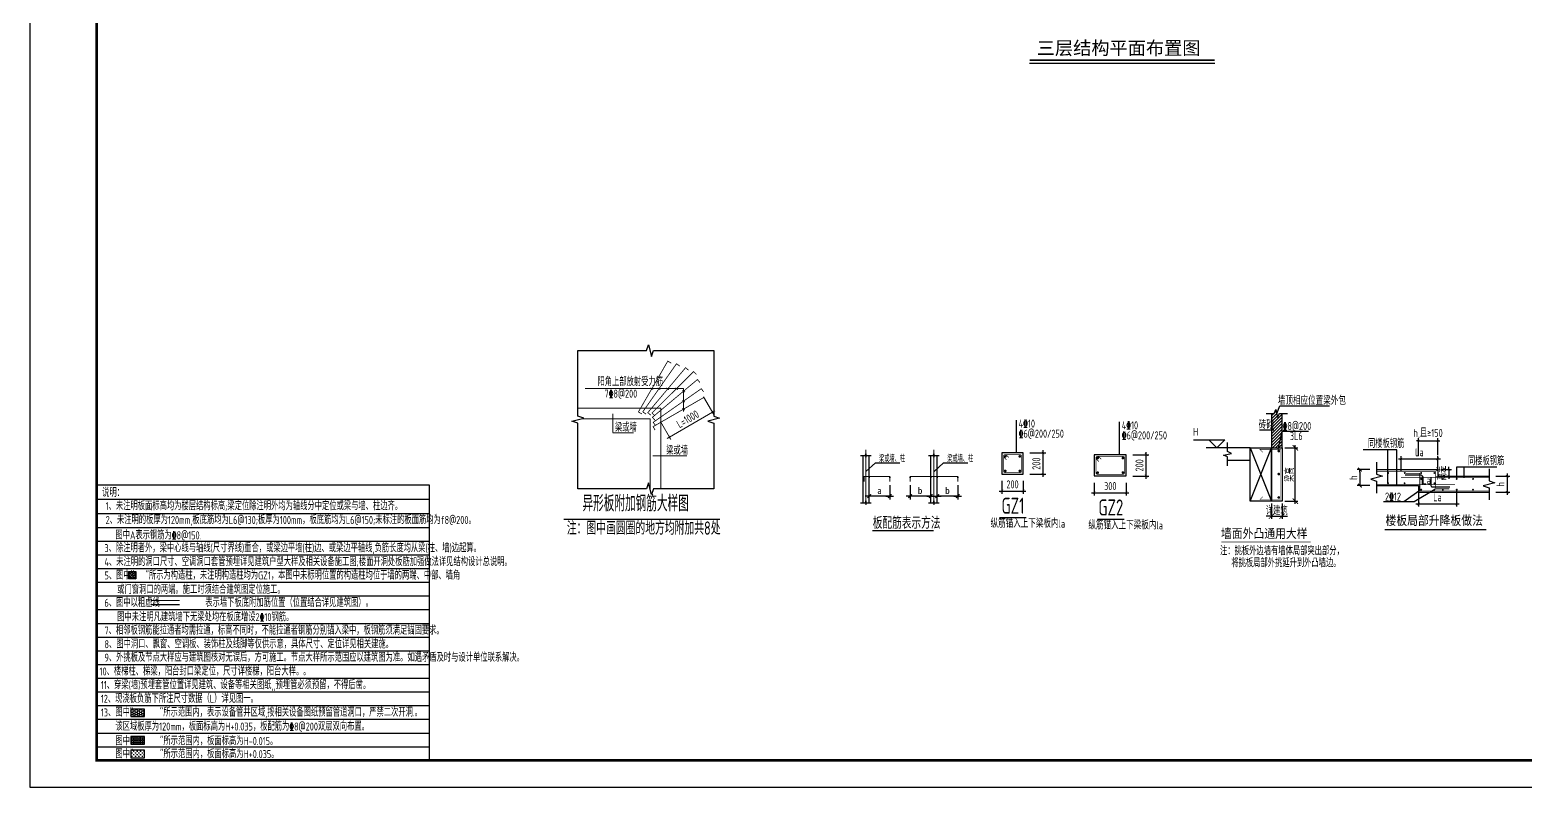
# Model space of a CAD drawing. Extents: x -668857 to 143095, y -247466 to 228182.
# Drawn here: x -229465 to -173417, y 28700 to 57102 of the extents above; entities that cross this region are included whole.
import ezdxf
from ezdxf.enums import TextEntityAlignment as Align

# ---------------------------------------------------------------- set-up
doc = ezdxf.new("R2010")
doc.units = 0
doc.header["$LTSCALE"] = 1000
doc.linetypes.add('DASH', pattern=[0.35, 0.25, -0.1])
doc.linetypes.add('DOTE', pattern=[2.42, 2, -0.2, 0.02, -0.2])
doc.layers.get('0').update_dxf_attribs({"linetype": 'CONTINUOUS'})
doc.layers.get('DEFPOINTS').update_dxf_attribs({"linetype": 'CONTINUOUS'})
for name, color, linetype, lineweight in [('+公共字体', 7, 'CONTINUOUS', 20), ('+图名', 243, 'CONTINUOUS', 20), ('+混凝土墙', 3, 'CONTINUOUS', 20), ('DOTE', 19, 'DOTE', 9), ('Z-详图标注', 3, 'CONTINUOUS', 18), ('查找字符', 1, 'CONTINUOUS', 18)]:
    doc.layers.add(name, color=color, linetype=linetype, lineweight=lineweight)
for name, color, linetype in [('-TK', 7, 'CONTINUOUS'), ('DIM', 2, 'CONTINUOUS'), ('FLOOR_UP_REIN', 13, 'CONTINUOUS'), ('GJ', 5, 'CONTINUOUS'), ('LINK', 6, 'CONTINUOUS'), ('OUTLINE', 2, 'CONTINUOUS'), ('REIN', 6, 'CONTINUOUS'), ('S-B板填充', 251, 'CONTINUOUS'), ('S-DETLCW-LINE1-pdx', 7, 'CONTINUOUS'), ('S-DETLCW-TEXT', 7, 'CONTINUOUS'), ('S-DETLS-HATCH', 251, 'CONTINUOUS'), ('S-DETLS-TEXT', 7, 'CONTINUOUS'), ('S-X详图实线', 4, 'CONTINUOUS'), ('S-X详图标注', 3, 'CONTINUOUS'), ('S-X详图钢筋', 6, 'CONTINUOUS'), ('S-大样-砼线', 7, 'CONTINUOUS'), ('S-引出线', 40, 'CONTINUOUS'), ('S-文字', 7, 'CONTINUOUS'), ('S-板正筋', 2, 'CONTINUOUS'), ('S-构造柱', 212, 'CONTINUOUS'), ('S-表格线', 54, 'CONTINUOUS'), ('S-降板填充', 75, 'CONTINUOUS'), ('TEXT', 2, 'CONTINUOUS'), ('THIN', 7, 'CONTINUOUS'), ('大样线', 40, 'CONTINUOUS'), ('悬梁', 4, 'CONTINUOUS'), ('空调洞口标注', 130, 'CONTINUOUS'), ('说明文字', 7, 'CONTINUOUS')]:
    doc.layers.add(name, color=color, linetype=linetype)
doc.styles.add('-宋体', font='', dxfattribs={"width": 0.7, "height": 300, "bigfont": '宋体.TTF'})
doc.styles.add('10', font='', dxfattribs={"width": 0.7, "height": 300})
doc.styles.add('BW_Rein', font='Tssdeng.shx', dxfattribs={"width": 0.7, "bigfont": 'hztxt.shx'})
doc.styles.add('hzst', font='', dxfattribs={"width": 0.7})
doc.styles.add('TSSD_DIMENSION', font='Tssdeng.shx', dxfattribs={"width": 0.7, "bigfont": 'tssdchn.shx'})
doc.styles.add('TSSD_Label', font='Tssdeng.shx', dxfattribs={"width": 0.7, "bigfont": 'hztxt.shx'})
doc.styles.add('TSSD_Norm', font='Tssdeng.shx', dxfattribs={"bigfont": 'tssdchn.shx'})
doc.styles.add('TSSD_REIN', font='tssdeng.shx', dxfattribs={"width": 0.7, "height": 300, "bigfont": 'tssdchn.shx'})
doc.styles.get('-宋体').set_extended_font_data('SimSun')
doc.styles.get('10').set_extended_font_data('SimSun')
doc.styles.get('hzst').set_extended_font_data('SimSun')
doc.dimstyles.new('25-100', dxfattribs={"dimscale": 100, "dimtxt": 3, "dimasz": 2, "dimexe": 1, "dimexo": 1, "dimgap": 0.5, "dimtad": 1, "dimdec": 0, "dimlfac": 0.25, "dimdsep": 46, "dimtxsty": 'TSSD_REIN', "dimblk1": 'ARCHTICK', "dimblk2": 'ARCHTICK', "dimsah": 1, "dimcen": 2.5, "dimdle": 1, "dimclrd": 256, "dimclre": 256, "dimclrt": 7, "dimadec": 0, "dimazin": 0, "dimtfac": 1, "dimtdec": 0, "dimtix": 1, "dimtmove": 2, "dimatfit": 3, "dimldrblk": 'ARCHTICK', "dimfxl": 0, "dimtolj": 1, "dimtzin": 0, "dimlwd": -1, "dimlwe": -1, "dimarcsym": 0})
doc.dimstyles.new('TSSD_100_100$0', dxfattribs={"dimtxt": 300, "dimasz": 80, "dimexe": 100, "dimexo": 250, "dimgap": 100, "dimtad": 1, "dimdec": 0, "dimzin": 0, "dimdsep": 46, "dimtxsty": 'TSSD_DIMENSION', "dimblk": 'ARCHTICK', "dimcen": 0, "dimdle": 100, "dimclrd": 3, "dimclre": 3, "dimclrt": 7, "dimadec": 0, "dimazin": 0, "dimtfac": 1, "dimtdec": 0, "dimtix": 1, "dimtmove": 2, "dimatfit": 3, "dimldrblk": 'ARCHTICK', "dimfxl": 0, "dimtolj": 1, "dimtzin": 0, "dimarcsym": 0})
doc.dimstyles.new('TSSD_20_100', dxfattribs={"dimtxt": 300, "dimasz": 100, "dimexe": 100, "dimexo": 250, "dimgap": 100, "dimtad": 1, "dimdec": 0, "dimlfac": 0.2, "dimzin": 0, "dimdsep": 46, "dimtxsty": 'TSSD_DIMENSION', "dimblk": 'ARCHTICK', "dimcen": 0, "dimdle": 100, "dimclrt": 7, "dimadec": 0, "dimazin": 0, "dimtfac": 1, "dimtdec": 0, "dimtix": 1, "dimtmove": 2, "dimatfit": 3, "dimldrblk": 'ARCHTICK', "dimfxl": 0, "dimtolj": 1, "dimtzin": 0, "dimarcsym": 0})
doc.dimstyles.new('TSSD_25_100', dxfattribs={"dimtxt": 300, "dimasz": 100, "dimexe": 100, "dimexo": 250, "dimgap": 100, "dimtad": 1, "dimdec": 0, "dimlfac": 0.25, "dimzin": 0, "dimdsep": 46, "dimtxsty": 'TSSD_DIMENSION', "dimblk": 'ARCHTICK', "dimcen": 0, "dimdle": 100, "dimclrt": 7, "dimadec": 0, "dimazin": 0, "dimtfac": 1, "dimtdec": 0, "dimtix": 1, "dimtmove": 2, "dimatfit": 3, "dimldrblk": 'ARCHTICK', "dimfxl": 0, "dimtolj": 1, "dimtzin": 0, "dimarcsym": 0})

# ---------------------------------------------------------------- blocks, each defined once
blk = doc.blocks.new('_DIMX')
blk.add_line((-150, 0), (150, 0))
at = {"const_width": 50}
blk.add_lwpolyline([(-70, -70), (70, 70)], dxfattribs=at)
blk = doc.blocks.new('A$C1DDD5A89')
at = {"color": 6, "const_width": 50}
blk.add_lwpolyline([(439, 25), (2741, 25)], dxfattribs=at)
at = {"layer": 'DOTE', "color": 8, "linetype": 'DOTE'}
for p, q in [((202, 3054), (202, 888)), ((2750, 3054), (2750, 888))]:
    blk.add_line(p, q, dxfattribs=at)
at = {"layer": 'GJ'}
blk.add_point((1858, 2022), dxfattribs=at)
at = {"layer": 'REIN', "color": 1, "const_width": 40}
for points in [[(129, 1860), (129, 2059), (1095, 2059), (1095, 1860)], [(1858, 1860), (1858, 2059), (3643, 2059), (3643, 1860)]]:
    blk.add_lwpolyline(points, dxfattribs=at)
at = {"layer": '大样线'}
for p, q in [((0, 2837), (188, 2837)), ((81, 2837), (81, 1066)), ((188, 2837), (202, 2909)), ((202, 2909), (202, 2778)), ((202, 2778), (217, 2837)), ((217, 2837), (395, 2837)), ((2548, 2837), (2736, 2837)), ((2736, 2837), (2751, 2909)), ((2751, 2909), (2751, 2778)), ((2751, 2778), (2766, 2837)), ((2766, 2837), (2943, 2837)), ((202, 2247), (556, 2571)), ((556, 2571), (1467, 2571)), ((2758, 2247), (3112, 2571)), ((3112, 2571), (4023, 2571)), ((188, 1066), (202, 1138)), ((202, 1138), (202, 1006)), ((2736, 1066), (2751, 1138)), ((2751, 1138), (2751, 1006)), ((0, 1066), (188, 1066)), ((202, 1006), (217, 1066)), ((217, 1066), (395, 1066)), ((2548, 1066), (2736, 1066)), ((2751, 1006), (2766, 1066)), ((2766, 1066), (2943, 1066))]:
    blk.add_line(p, q, dxfattribs=at)
at = {"layer": '大样线', "linetype": 'ByBlock'}
for p, q in [((323, 1066), (323, 2837)), ((2630, 1066), (2630, 2837)), ((2871, 1066), (2871, 2837))]:
    blk.add_line(p, q, dxfattribs=at)
at = {"layer": '大样线', "color": 0, "linetype": 'ByBlock'}
for p in [(323, 2022), (1095, 2022), (2630, 2022), (2871, 2022), (3643, 2022), (202, 1319)]:
    blk.add_point(p, dxfattribs=at)
at = {"layer": '空调洞口标注'}
for p, q in [((1095, 1732), (1095, 1190)), ((1858, 1732), (1858, 1190)), ((3643, 1732), (3643, 1190)), ((1094, 1319), (203, 1319)), ((2629, 1319), (1859, 1319)), ((3642, 1319), (2872, 1319))]:
    blk.add_line(p, q, dxfattribs=at)
blk.add_point((1858, 1319), dxfattribs=at)
at = {"layer": '空调洞口标注', "color": 0, "linetype": 'ByBlock'}
blk.add_point((2871, 1319), dxfattribs=at)
at = {"layer": '空调洞口标注', "xscale": 0.9649999998509884, "yscale": 0.9649999998509884, "zscale": 0.965, "rotation": 180}
for p in [(323, 1319), (1858, 1319)]:
    blk.add_blockref('_DIMX', p, dxfattribs=at)
at = {"layer": '空调洞口标注', "xscale": 0.9649999998509884, "yscale": 0.9649999998509884, "zscale": 0.965}
for p in [(1095, 1319), (2630, 1319), (2872, 1319), (3643, 1319)]:
    blk.add_blockref('_DIMX', p, dxfattribs=at)
at = {"layer": '空调洞口标注', "style": '10'}
for s, p in [('a', (709, 1523)), ('b', (2231, 1523)), ('b', (3257, 1523))]:
    blk.add_text(s, height=250, dxfattribs=at).set_placement(p, align=Align.MIDDLE_CENTER)
at = {"layer": '说明文字'}
for s, height, style, width, p in [('梁或墙、柱', 250, 'TSSD_REIN', 0.6, (693, 2596)), ('梁或墙、柱', 250, 'TSSD_REIN', 0.6, (3249, 2596)), ('板配筋表示方法', 450, 'TSSD_DIMENSION', 0.7, (459, 91))]:
    blk.add_text(s, height=height, dxfattribs=dict(at, style=style, width=width)).set_placement(p)
blk = doc.blocks.new('_ArchTick')
at = {"color": 0, "linetype": 'ByBlock', "const_width": 0.15}
blk.add_lwpolyline([(-0.5, -0.5), (0.5, 0.5)], dxfattribs=at)
blk = doc.blocks.new('*D38')
at = {"layer": 'DEFPOINTS', "color": 0}
for p in [(15039, 226788), (15039, 226538), (15580, 226538)]:
    blk.add_point(p, dxfattribs=at)
at = {"layer": 'S-X详图标注', "color": 0, "lineweight": -2}
for p, q in [((15289, 226788), (15680, 226788)), ((15289, 226538), (15680, 226538)), ((15580, 226788), (15580, 226888)), ((15580, 226788), (15580, 226538)), ((15580, 226538), (15580, 226438))]:
    blk.add_line(p, q, dxfattribs=at)
at = {"layer": 'S-X详图标注', "color": 0, "lineweight": -2, "xscale": 100, "yscale": 100, "zscale": 100}
for p, rotation in [((15580, 226788), 270), ((15580, 226538), 90)]:
    blk.add_blockref('_ArchTick', p, dxfattribs=dict(at, rotation=rotation))
at = {"layer": 'S-X详图标注', "color": 7, "insert": (15330, 226663), "char_height": 300, "attachment_point": 5, "rotation": 90, "style": 'TSSD_DIMENSION'}
blk.add_mtext('\\A1;高差', dxfattribs=at)
blk = doc.blocks.new('ArchTick')
at = {"color": 0, "linetype": 'ByBlock', "lineweight": -2, "const_width": 0.075}
blk.add_lwpolyline([(-0.25, -0.25), (0.25, 0.25)], dxfattribs=at)
blk = doc.blocks.new('_tsdbk')
blk.add_line((-1, 0), (0, 0))
at = {"const_width": 0.5}
blk.add_lwpolyline([(-0.7, -0.7), (0.7, 0.7)], dxfattribs=at)
blk = doc.blocks.new('*D39')
at = {"layer": 'DEFPOINTS', "color": 0}
for p in [(12868, 226788), (12244, 226188), (12868, 226188)]:
    blk.add_point(p, dxfattribs=at)
at = {"layer": 'S-X详图标注', "color": 0, "lineweight": -2}
for p, q in [((12618, 226788), (12144, 226788)), ((12244, 226688), (12244, 226288)), ((12618, 226188), (12144, 226188))]:
    blk.add_line(p, q, dxfattribs=at)
at = {"layer": 'S-X详图标注', "color": 0, "lineweight": -2, "xscale": 100, "yscale": 100, "zscale": 100}
for p, rotation in [((12244, 226788), 90), ((12244, 226188), 270)]:
    blk.add_blockref('_tsdbk', p, dxfattribs=dict(at, rotation=rotation))
at = {"layer": 'S-X详图标注', "color": 7, "insert": (11994, 226488), "char_height": 300, "attachment_point": 5, "rotation": 90, "style": 'TSSD_DIMENSION'}
blk.add_mtext('\\A1;h', dxfattribs=at)
blk = doc.blocks.new('*D40')
at = {"layer": 'DEFPOINTS', "color": 0}
for p in [(17083, 226538), (17083, 225938), (17763, 225938)]:
    blk.add_point(p, dxfattribs=at)
at = {"layer": 'S-X详图标注', "color": 0, "lineweight": -2}
for p, q in [((17333, 226538), (17863, 226538)), ((17763, 226638), (17763, 225838)), ((17333, 225938), (17863, 225938))]:
    blk.add_line(p, q, dxfattribs=at)
at = {"layer": 'S-X详图标注', "color": 0, "lineweight": -2, "xscale": 100, "yscale": 100, "zscale": 100}
for p, rotation in [((17763, 226538), 90), ((17763, 225938), 270)]:
    blk.add_blockref('_ArchTick', p, dxfattribs=dict(at, rotation=rotation))
at = {"layer": 'S-X详图标注', "color": 7, "insert": (17513, 226238), "char_height": 300, "attachment_point": 5, "rotation": 90, "style": 'TSSD_DIMENSION'}
blk.add_mtext('\\A1;h', dxfattribs=at)
blk = doc.blocks.new('*D41')
at = {"layer": 'DEFPOINTS', "color": 0}
for p in [(15159, 227867), (14439, 227080), (15159, 227080)]:
    blk.add_point(p, dxfattribs=at)
at = {"layer": 'S-X详图标注', "color": 3, "lineweight": -2}
for p, q in [((14439, 227867), (14359, 227867)), ((14439, 227330), (14439, 227967)), ((14439, 227867), (15159, 227867)), ((15159, 227330), (15159, 227967)), ((15159, 227867), (15239, 227867))]:
    blk.add_line(p, q, dxfattribs=at)
at = {"layer": 'S-X详图标注', "color": 3, "lineweight": -2, "xscale": 80, "yscale": 80, "zscale": 80}
blk.add_blockref('_ArchTick', (14439, 227867), dxfattribs=at)
at = {"layer": 'S-X详图标注', "color": 3, "lineweight": -2, "xscale": 80, "yscale": 80, "zscale": 80, "rotation": 180}
blk.add_blockref('_ArchTick', (15159, 227867), dxfattribs=at)
at = {"layer": 'S-X详图标注', "color": 7, "insert": (14799, 228128), "char_height": 300, "attachment_point": 5, "style": 'TSSD_DIMENSION'}
blk.add_mtext('\\A1;h,且≥150', dxfattribs=at)
blk = doc.blocks.new('*D42')
at = {"layer": 'DEFPOINTS', "color": 0}
for p in [(15159, 227192), (13789, 226489), (15159, 226489)]:
    blk.add_point(p, dxfattribs=at)
at = {"layer": 'S-X详图标注', "color": 0, "lineweight": -2}
for p, q in [((13689, 227192), (15259, 227192)), ((13789, 226739), (13789, 227292)), ((15159, 226739), (15159, 227292))]:
    blk.add_line(p, q, dxfattribs=at)
at = {"layer": 'S-X详图标注', "color": 0, "lineweight": -2, "xscale": 100, "yscale": 100, "zscale": 100, "rotation": 180}
blk.add_blockref('_ArchTick', (13789, 227192), dxfattribs=at)
at = {"layer": 'S-X详图标注', "color": 0, "lineweight": -2, "xscale": 100, "yscale": 100, "zscale": 100}
blk.add_blockref('_ArchTick', (15159, 227192), dxfattribs=at)
at = {"layer": 'S-X详图标注', "color": 7, "insert": (14474, 227442), "char_height": 300, "attachment_point": 5, "style": 'TSSD_DIMENSION'}
blk.add_mtext('\\A1;La', dxfattribs=at)
blk = doc.blocks.new('*D43')
at = {"layer": 'DEFPOINTS', "color": 0}
for p in [(14439, 226188), (15861, 226306), (15861, 225502)]:
    blk.add_point(p, dxfattribs=at)
at = {"layer": 'S-X详图标注', "color": 0, "lineweight": -2}
for p, q in [((14439, 225938), (14439, 225402)), ((15861, 226056), (15861, 225402)), ((14339, 225502), (15961, 225502))]:
    blk.add_line(p, q, dxfattribs=at)
at = {"layer": 'S-X详图标注', "color": 0, "lineweight": -2, "xscale": 100, "yscale": 100, "zscale": 100, "rotation": 180}
blk.add_blockref('_ArchTick', (14439, 225502), dxfattribs=at)
at = {"layer": 'S-X详图标注', "color": 0, "lineweight": -2, "xscale": 100, "yscale": 100, "zscale": 100}
blk.add_blockref('_ArchTick', (15861, 225502), dxfattribs=at)
at = {"layer": 'S-X详图标注', "color": 7, "insert": (15150, 225752), "char_height": 300, "attachment_point": 5, "style": 'TSSD_DIMENSION'}
blk.add_mtext('\\A1;La', dxfattribs=at)
blk = doc.blocks.new('*D45')
at = {"layer": 'DEFPOINTS', "color": 0}
for p in [(30394, 226071), (30794, 226071), (30794, 225492)]:
    blk.add_point(p, dxfattribs=at)
at = {"layer": 'S-X详图标注'}
for p, q in [((30394, 225971), (30394, 225392)), ((30794, 225971), (30794, 225392)), ((30394, 225492), (30194, 225492)), ((30394, 225492), (30794, 225492)), ((30794, 225492), (30994, 225492))]:
    blk.add_line(p, q, dxfattribs=at)
at = {"layer": 'S-X详图标注', "xscale": 200, "yscale": 200, "zscale": 200}
blk.add_blockref('_ArchTick', (30394, 225492), dxfattribs=at)
at = {"layer": 'S-X详图标注', "xscale": 200, "yscale": 200, "zscale": 200, "rotation": 180}
blk.add_blockref('_ArchTick', (30794, 225492), dxfattribs=at)
at = {"layer": 'S-X详图标注', "color": 7, "insert": (30594, 225692), "char_height": 300, "attachment_point": 5, "style": 'TSSD_REIN'}
blk.add_mtext('\\A1;详建筑', dxfattribs=at)
blk = doc.blocks.new('*D46')
at = {"layer": 'DEFPOINTS', "color": 0}
for p in [(30794, 228060), (31291, 228060), (30794, 226060)]:
    blk.add_point(p, dxfattribs=at)
at = {"layer": 'S-X详图标注'}
for p, q in [((31291, 225960), (31291, 228160)), ((30894, 228060), (31391, 228060)), ((30894, 226060), (31391, 226060))]:
    blk.add_line(p, q, dxfattribs=at)
at = {"layer": 'S-X详图标注', "xscale": 200, "yscale": 200, "zscale": 200}
for p, rotation in [((31291, 228060), 90), ((31291, 226060), 270)]:
    blk.add_blockref('_ArchTick', p, dxfattribs=dict(at, rotation=rotation))
at = {"layer": 'S-X详图标注', "color": 7, "insert": (31091, 227060), "char_height": 300, "attachment_point": 5, "rotation": 90, "style": 'TSSD_REIN'}
blk.add_mtext('\\A1;梁高', dxfattribs=at)
blk = doc.blocks.new('*D573')
at = {"layer": 'DEFPOINTS', "color": 0}
for p in [(-192231, 41233), (-191488, 41233), (-192231, 40433)]:
    blk.add_point(p, dxfattribs=at)
at = {"layer": 'DIM', "color": 0, "lineweight": -2}
for p, q in [((-191981, 41233), (-191388, 41233)), ((-191488, 40333), (-191488, 41333)), ((-191981, 40433), (-191388, 40433))]:
    blk.add_line(p, q, dxfattribs=at)
at = {"layer": 'DIM', "color": 0, "lineweight": -2, "xscale": 100, "yscale": 100, "zscale": 100}
for p, rotation in [((-191488, 41233), 90), ((-191488, 40433), 270)]:
    blk.add_blockref('_ArchTick', p, dxfattribs=dict(at, rotation=rotation))
at = {"layer": 'DIM', "color": 7, "insert": (-191738, 40833), "char_height": 300, "attachment_point": 5, "rotation": 90, "style": 'TSSD_DIMENSION'}
blk.add_mtext('\\A1;200', dxfattribs=at)
blk = doc.blocks.new('*D574')
at = {"layer": 'DEFPOINTS', "color": 0}
for p in [(-193031, 40433), (-192231, 40433), (-192231, 39806)]:
    blk.add_point(p, dxfattribs=at)
at = {"layer": 'DIM', "color": 0, "lineweight": -2}
for p, q in [((-193131, 39806), (-192131, 39806)), ((-193031, 40183), (-193031, 39706)), ((-192231, 40183), (-192231, 39706))]:
    blk.add_line(p, q, dxfattribs=at)
at = {"layer": 'DIM', "color": 0, "lineweight": -2, "xscale": 100, "yscale": 100, "zscale": 100, "rotation": 180}
blk.add_blockref('_ArchTick', (-193031, 39806), dxfattribs=at)
at = {"layer": 'DIM', "color": 0, "lineweight": -2, "xscale": 100, "yscale": 100, "zscale": 100}
blk.add_blockref('_ArchTick', (-192231, 39806), dxfattribs=at)
at = {"layer": 'DIM', "color": 7, "insert": (-192631, 40056), "char_height": 300, "attachment_point": 5, "style": 'TSSD_DIMENSION'}
blk.add_mtext('\\A1;200', dxfattribs=at)
blk = doc.blocks.new('*D504')
at = {"layer": 'DEFPOINTS', "color": 0}
for p in [(5060, 9464), (3444, 8530), (5522, 8664)]:
    blk.add_point(p, dxfattribs=at)
at = {"layer": 'DIM', "color": 3, "lineweight": -2}
for p, q in [((5185, 9247), (5572, 8577)), ((3819, 7680), (5609, 8714)), ((3569, 8314), (3956, 7644))]:
    blk.add_line(p, q, dxfattribs=at)
at = {"layer": 'DIM', "color": 3, "lineweight": -2, "xscale": 80, "yscale": 80, "zscale": 80}
for p, rotation in [((5522, 8664), 29.99999999994698), ((3906, 7730), 209.999999999947)]:
    blk.add_blockref('_ArchTick', p, dxfattribs=dict(at, rotation=rotation))
at = {"layer": 'DIM', "color": 7, "insert": (4589, 8413), "char_height": 300, "attachment_point": 5, "rotation": 30, "style": 'TSSD_DIMENSION'}
blk.add_mtext('\\A1;L=1000', dxfattribs=at)
blk = doc.blocks.new('*D597')
at = {"layer": 'DEFPOINTS', "color": 0}
for p in [(-188366, 41169), (-187623, 41169), (-188366, 40369)]:
    blk.add_point(p, dxfattribs=at)
at = {"layer": 'DIM', "color": 0, "lineweight": -2}
for p, q in [((-188116, 41169), (-187523, 41169)), ((-187623, 40269), (-187623, 41269)), ((-188116, 40369), (-187523, 40369))]:
    blk.add_line(p, q, dxfattribs=at)
at = {"layer": 'DIM', "color": 0, "lineweight": -2, "xscale": 100, "yscale": 100, "zscale": 100}
for p, rotation in [((-187623, 41169), 90), ((-187623, 40369), 270)]:
    blk.add_blockref('_ArchTick', p, dxfattribs=dict(at, rotation=rotation))
at = {"layer": 'DIM', "color": 7, "insert": (-187873, 40769), "char_height": 300, "attachment_point": 5, "rotation": 90, "style": 'TSSD_DIMENSION'}
blk.add_mtext('\\A1;200', dxfattribs=at)
blk = doc.blocks.new('*D598')
at = {"layer": 'DEFPOINTS', "color": 0}
for p in [(-189566, 40369), (-188366, 40369), (-188366, 39742)]:
    blk.add_point(p, dxfattribs=at)
at = {"layer": 'DIM', "color": 0, "lineweight": -2}
for p, q in [((-189566, 40119), (-189566, 39642)), ((-188366, 40119), (-188366, 39642)), ((-189666, 39742), (-188266, 39742))]:
    blk.add_line(p, q, dxfattribs=at)
at = {"layer": 'DIM', "color": 0, "lineweight": -2, "xscale": 100, "yscale": 100, "zscale": 100, "rotation": 180}
blk.add_blockref('_ArchTick', (-189566, 39742), dxfattribs=at)
at = {"layer": 'DIM', "color": 0, "lineweight": -2, "xscale": 100, "yscale": 100, "zscale": 100}
blk.add_blockref('_ArchTick', (-188366, 39742), dxfattribs=at)
at = {"layer": 'DIM', "color": 7, "insert": (-188966, 39992), "char_height": 300, "attachment_point": 5, "style": 'TSSD_DIMENSION'}
blk.add_mtext('\\A1;300', dxfattribs=at)
blk = doc.blocks.new('A1')
blk.add_lwpolyline([(0, 59400), (0, 0), (84100, 0), (84100, 59400)], close=True)
at = {"const_width": 100}
blk.add_lwpolyline([(2500, 58400), (2500, 1000), (83100, 1000), (83100, 58400)], close=True, dxfattribs=at)
blk = doc.blocks.new('20210306.16463091')
at = {"layer": 'S-DETLS-TEXT', "const_width": 50}
blk.add_lwpolyline([(1330.2, 0), (5133.9, 0)], dxfattribs=at)
at = {"layer": 'S-X详图实线', "linetype": 'ByBlock'}
for points in [[(1023.9, 2251.8), (3314.8, 2251.8), (3314.8, 2001.8), (5238.7, 2001.8)], [(1023.9, 1651.8), (2594.8, 1651.8), (2594.8, 1401.8), (5238.7, 1401.8)]]:
    blk.add_lwpolyline(points, dxfattribs=at)
at = {"layer": 'S-X详图标注', "linetype": 'ByBlock'}
for points in [[(1786.5, 1689.3), (1786.5, 2997.1), (520.6, 2997.1)], [(1442.5, 1753.1), (1442.5, 2997.1), (676.7, 2997.1)], [(4027.7, 1919.3), (4027.7, 2357.9), (5495.2, 2357.9)], [(4310.8, 1952.4), (4310.8, 2357.9), (5529.3, 2357.9)], [(3208.2, 1502.9), (2435.2, 1044.4), (1285.7, 1044.4)], [(2696.3, 1501.8), (2050.4, 1044.4)]]:
    blk.add_lwpolyline(points, dxfattribs=at)
at = {"layer": 'S-X详图标注'}
for points in [[(2094.8, 2053), (2684.6, 2053, -0.4142136), (2734.6, 2003), (2734.6, 1689.3)], [(3059.9, 1964.4), (3059.9, 1656.2, 0.4142136), (3109.9, 1606.2), (3763.5, 1606.2)]]:
    blk.add_lwpolyline(points, format="xyb", dxfattribs=at)
at = {"layer": 'S-X详图钢筋', "linetype": 'ByBlock', "const_width": 30}
for points in [[(1023.9, 2178.2), (3241, 2178.2), (3241, 1531.8), (3756, 1531.8)], [(1023.9, 1689.3), (3962.9, 1689.3)], [(1944.7, 1952.4), (5238.7, 1952.4)], [(5238.7, 1451), (2646.3, 1451), (2646.3, 2110.6), (2118.4, 2110.6)]]:
    blk.add_lwpolyline(points, dxfattribs=at)
at = {"layer": 'S-X详图钢筋', "const_width": 35}
for points in [[(1435.6, 1739.2, 1), (1470.6, 1739.2, 1)], [(1441.9, 2125.6, 1), (1476.9, 2125.6, 1)], [(2055.9, 1741.1, 1), (2090.9, 1741.1, 1)], [(2062.1, 2127.5, 1), (2097.1, 2127.5, 1)], [(2679.7, 2127.5, 1), (2714.7, 2127.5, 1)], [(2680.4, 1901.9, 1), (2715.4, 1901.9, 1)], [(3171.7, 2126, 1), (3206.7, 2126, 1)], [(3173.8, 1739.3, 1), (3208.8, 1739.3, 1)], [(3488, 1901.8, 1), (3523, 1901.8, 1)], [(4010.2, 1901.8, 1), (4045.2, 1901.8, 1)], [(4621.3, 1901.8, 1), (4656.3, 1901.8, 1)], [(2680.7, 1501.8, 1), (2715.7, 1501.8, 1)], [(3173.2, 1502.9, 1), (3208.2, 1502.9, 1)], [(3488.2, 1500.8, 1), (3523.2, 1500.8, 1)], [(4010.4, 1500.8, 1), (4045.4, 1500.8, 1)], [(4621.5, 1500.8, 1), (4656.5, 1500.8, 1)]]:
    blk.add_lwpolyline(points, format="xyb", close=True, dxfattribs=at)
at = {"layer": 'THIN'}
for points in [[(1023.9, 2531.8), (1023.9, 2081.8), (1243.9, 2011.8), (803.9, 1891.8), (1023.9, 1821.8), (1023.9, 1371.8)], [(5238.7, 2281.8), (5238.7, 1831.8), (5458.7, 1761.8), (5018.7, 1641.8), (5238.7, 1571.8), (5238.7, 1121.8)]]:
    blk.add_lwpolyline(points, dxfattribs=at)
at = {"layer": 'S-DETLCW-TEXT', "style": 'hzst', "width": 0.85}
blk.add_text('楼板局部升降板做法', height=350, dxfattribs=at).set_placement((1357.9, 173.9))
at = {"layer": 'S-X详图标注', "color": 7, "insert": (2898.8, 1855.6), "char_height": 300, "attachment_point": 5, "style": 'TSSD_REIN'}
blk.add_mtext('\\A1;La', dxfattribs=at)
at = {"layer": 'TEXT', "style": 'TSSD_REIN', "width": 0.7}
for s, p in [('同楼板钢筋', (700.4, 3072.4)), ('同楼板钢筋', (4446.4, 2423.2)), ('2%%13212', (1341.1, 1090.9))]:
    blk.add_text(s, height=300, dxfattribs=at).set_placement(p)
at = {"layer": 'S-X详图标注'}
dim = blk.add_linear_dim(base=(3314.8, 3330), p1=(2594.8, 2543.3), p2=(3314.8, 2543.3), text='h,且≥150', dimstyle='TSSD_100_100$0', dxfattribs=at)
dim.commit()
dim.dimension.update_dxf_attribs({"geometry": '*D41', "text_midpoint": (2954.8, 3591.5), "insert": (-11844.2, -224536.6)})
for base, p1, p2, override, picture, middle in [((3314.8, 2655.7), (1944.7, 1952.4), (3314.8, 1952.4), {"dimasz": 100, "dimblk1": 'ArchTick', "dimblk2": 'ArchTick', "dimclrd": 0, "dimclre": 0}, '*D42', (2629.7, 2905.7)), ((4016.4, 965.4), (2594.8, 1651.8), (4016.4, 1769), {"dimtxt": 300, "dimasz": 100, "dimblk1": 'ArchTick', "dimblk2": 'ArchTick', "dimclrd": 0, "dimclre": 0}, '*D43', (3305.6, 1215.4))]:
    dim = blk.add_linear_dim(base=base, p1=p1, p2=p2, text='La', dimstyle='TSSD_100_100$0', override=override, dxfattribs=at)
    dim.commit()
    dim.dimension.update_dxf_attribs({"geometry": picture, "text_midpoint": middle, "insert": (-11844.2, -224536.6)})
dim = blk.add_linear_dim(base=(400, 1651.8), p1=(1023.9, 2251.8), p2=(1023.9, 1651.8), angle=90, text='h', dimstyle='TSSD_20_100', dxfattribs=at)
dim.commit()
dim.dimension.update_dxf_attribs({"geometry": '*D39', "text_midpoint": (150, 1951.8), "insert": (-11844.2, -224536.6)})
for base, p1, p2, text, picture, middle in [((3735.8, 2001.8), (3194.8, 2251.8), (3194.8, 2001.8), '高差', '*D38', (3485.8, 2126.8)), ((5919.1, 1401.8), (5238.7, 2001.8), (5238.7, 1401.8), 'h', '*D40', (5669.1, 1701.8))]:
    dim = blk.add_linear_dim(base=base, p1=p1, p2=p2, angle=90, text=text, dimstyle='TSSD_100_100$0', override={"dimtxt": 300, "dimasz": 100, "dimblk1": 'ArchTick', "dimblk2": 'ArchTick', "dimclrd": 0, "dimclre": 0}, dxfattribs=at)
    dim.commit()
    dim.dimension.update_dxf_attribs({"geometry": picture, "text_midpoint": middle, "insert": (-11844.2, -224536.6)})
blk = doc.blocks.new('20210306.16465652')
at = {"layer": 'S-DETLS-HATCH'}
h = blk.add_hatch(dxfattribs=at)
h.set_pattern_fill('ANSI31', color=256, scale=25)
h.set_pattern_definition([(45, (-250051.66, 573697.02), (-56.126601, 56.126601), [])])
h.paths.add_polyline_path([(3315.4, 5761.9), (3215.4, 5761.9), (3145.4, 5611.9), (3085.4, 5911.9), (3015.4, 5761.9), (2915.4, 5761.9), (2915.4, 4472.4), (3315.4, 4472.4)])
at = {"layer": 'S-DETLCW-LINE1-pdx'}
for points in [[(2715.4, 5761.9), (3015.4, 5761.9), (3085.4, 5911.9), (3145.4, 5611.9), (3215.4, 5761.9), (3515.4, 5761.9)], [(1268.2, 3792.4), (1268.2, 4132.4), (1118.2, 4202.4), (1418.2, 4262.4), (1268.2, 4332.4), (1268.2, 4672.4)]]:
    blk.add_lwpolyline(points, dxfattribs=at)
at = {"layer": 'S-DETLCW-TEXT', "const_width": 30}
blk.add_lwpolyline([(4388.8, 937.6), (1041.9, 937.6)], dxfattribs=at)
at = {"layer": 'S-DETLS-TEXT'}
blk.add_line((3009.8, 5139.7), (2467.6, 5139.7), dxfattribs=at)
for points in [[(3115.4, 5761.9), (3233, 6051.8), (5095.2, 6051.8)], [(3165.2, 4412.4), (3315.4, 5101.5), (4302.7, 5101.5)]]:
    blk.add_lwpolyline(points, dxfattribs=at)
at = {"layer": 'S-X详图实线'}
for p, q in [((2115.4, 4472.4), (1268.2, 4472.4)), ((2115.4, 3992.4), (1268.2, 3992.4)), ((2115.4, 4472.4), (2915.4, 2472.4)), ((2115.4, 2472.4), (2915.4, 4472.4))]:
    blk.add_line(p, q, dxfattribs=at)
blk.add_lwpolyline([(2915.4, 5761.9), (2915.4, 4472.4), (3315.4, 4472.4), (3315.4, 5761.9)], dxfattribs=at)
for points in [[(2115.4, 4472.4), (2915.4, 4472.4), (2915.4, 2472.4), (2115.4, 2472.4)], [(2915.4, 4472.4), (3315.4, 4472.4), (3315.4, 2472.4), (2915.4, 2472.4)]]:
    blk.add_lwpolyline(points, close=True, dxfattribs=at)
at = {"layer": 'S-X详图标注'}
blk.add_line((1268.2, 4472.4), (468.4, 4472.4), dxfattribs=at)
blk.add_lwpolyline([(0, 4772.4), (1168.3, 4772.4), (868.3, 4472.4), (568.3, 4772.4)], dxfattribs=at)
at = {"layer": 'S-X详图钢筋', "const_width": 20}
blk.add_lwpolyline([(2592.4, 4306.3), (2486.4, 4412.4), (3255.4, 4412.4), (3255.4, 2532.4), (2486.4, 2532.4), (2592.4, 2638.4)], dxfattribs=at)
at = {"layer": 'S-X详图钢筋', "const_width": 50}
for points in [[(3168.1, 4350.3, 1), (3218.1, 4350.3, 1)], [(3168.1, 3488.9, 1), (3218.1, 3488.9, 1)], [(3168.1, 2609.8, 1), (3218.1, 2609.8, 1)]]:
    blk.add_lwpolyline(points, format="xyb", close=True, dxfattribs=at)
at = {"layer": 'S-DETLCW-TEXT', "style": 'hzst', "width": 0.85}
blk.add_text('墙面外凸通用大样', height=350, dxfattribs=at).set_placement((1025.4, 1088.1))
at = {"layer": 'S-DETLS-TEXT', "width": 0.7}
for s, style, p in [('墙顶相应位置梁外包', 'BW_Rein', (3158.9, 6088.4)), ('砖砌', 'BW_Rein', (2442.3, 5176.3)), ('%%1328@200', 'BW_Rein', (3336.9, 5138.1)), ('3L6', 'BW_Rein', (3608.6, 4766)), ('注：挑板外边墙有墙体局部突出部分，', 'TSSD_REIN', (991.5, 450)), ('将挑板局部外挑延升到外凸墙边。', 'TSSD_REIN', (1414.1, 0))]:
    blk.add_text(s, height=300, dxfattribs=dict(at, style=style)).set_placement(p)
at = {"layer": 'S-DETLS-TEXT', "style": 'TSSD_REIN', "width": 0.75}
blk.add_text('H', height=300, dxfattribs=at).set_placement((181.3, 4832.5), align=Align.BOTTOM_RIGHT)
at = {"layer": 'S-X详图标注'}
for p1, p2, distance, text, picture, middle in [((3315.4, 2472.4), (3315.4, 4472.4), -496.7, '梁高', '*D46', (3612.1, 3472.4)), ((2915.4, 2483.6), (3315.4, 2483.6), -579.2, '详建筑', '*D45', (3115.4, 2104.4))]:
    dim = blk.add_aligned_dim(p1=p1, p2=p2, distance=distance, text=text, dimstyle='25-100', dxfattribs=at)
    dim.commit()
    dim.dimension.update_dxf_attribs({"geometry": picture, "text_midpoint": middle, "insert": (-27478.5, -223587.5)})
blk = doc.blocks.new('A$C3D802B83')
at = {"layer": '+公共字体', "linetype": 'Continuous'}
for p, q in [((744, 9550.9), (4432.1, 9550.9)), ((4432.1, 8687.9), (4432.1, 9550.9)), ((1781.2, 8604.3), (1781.2, 7908.1)), ((1781.2, 7900.1), (2555.9, 7900.1)), ((3278.8, 7035.6), (4551.4, 7035.6))]:
    blk.add_line(p, q, dxfattribs=at)
at = {"layer": '+图名', "linetype": 'Continuous', "const_width": 50}
blk.add_lwpolyline([(-63, 4643.9), (5800.4, 4643.9)], dxfattribs=at)
at = {"layer": '+混凝土墙', "linetype": 'Continuous'}
for p, q in [((468.2, 8822.4), (3581.4, 8822.4)), ((597.3, 8422.4), (3181.4, 8422.4)), ((3181.4, 8422.4), (3181.4, 5796.4)), ((3581.4, 8822.4), (3581.4, 5796.4))]:
    blk.add_line(p, q, dxfattribs=at)
at = {"layer": 'FLOOR_UP_REIN', "const_width": 30}
for points in [[(3970.2, 10507.9), (3840.3, 10582.9), (2739.8, 8676.9), (2869.7, 8601.9)], [(4289.1, 10397.8), (4166.2, 10483.8), (2903.8, 8681), (3026.7, 8594.9)], [(4622.7, 10240.4), (4507.8, 10336.8), (3093.1, 8650.8), (3208, 8554.4)], [(4914.2, 10087.1), (4808.2, 10193.1), (3251.9, 8636.8), (3358, 8530.8)], [(5048.3, 9777.8), (4951.8, 9892.7), (3265.9, 8478), (3362.3, 8363.1)], [(5184.9, 9428.3), (5098.9, 9551.1), (3296, 8288.8), (3382.1, 8165.9)], [(5273, 9095.3), (5198, 9225.2), (3292, 8124.8), (3367, 7994.9)]]:
    blk.add_lwpolyline(points, dxfattribs=at)
at = {"layer": 'THIN'}
blk.add_lwpolyline([(5562.2, 5796.4), (3306.7, 5796.4), (3236.7, 5576.4), (3116.7, 6016.4), (3046.7, 5796.4), (468.2, 5796.4), (468.2, 8257.2), (248.2, 8327.2), (688.2, 8447.2), (468.2, 8517.2), (468.2, 10977.9), (3046.7, 10977.9), (3116.7, 11197.9), (3236.7, 10757.9), (3306.7, 10977.9), (5562.2, 10977.9), (5562.2, 8517.2), (5782.2, 8447.2), (5342.2, 8327.2), (5562.2, 8257.2)], close=True, dxfattribs=at)
at = {"layer": '查找字符', "const_width": 35}
for points in [[(3195.4, 9582.1), (3293.5, 9519.7)], [(3461.2, 9577.4), (3559.3, 9515)], [(3788.2, 9577.4), (3886.4, 9515)], [(4121.9, 9577.4), (4220.1, 9515)], [(4388.1, 9483.1), (4486.2, 9420.7)], [(4388.1, 9110.7), (4486.2, 9048.3)], [(4388.1, 8809.5), (4486.2, 8747.1)]]:
    blk.add_lwpolyline(points, dxfattribs=at)
at = {"layer": '+公共字体', "linetype": 'Continuous', "style": 'TSSD_REIN', "width": 0.7}
for s, p in [('阳角上部放射受力筋', (1206.7, 9652.5)), ('7%%1328@200', (1467.3, 9212.7)), ('梁或墙', (1863, 7938.4)), ('梁或墙', (3783.9, 7076.5))]:
    blk.add_text(s, height=300, dxfattribs=at).set_placement(p)
blk.add_text('注：图中画圆圈的地方均附加共8处', height=500, dxfattribs=at).set_placement((55.5, 3920.3), align=Align.BOTTOM_LEFT)
at = {"layer": '+图名', "linetype": 'Continuous', "style": 'TSSD_REIN', "width": 0.7}
blk.add_text('异形板附加钢筋大样图', height=600, dxfattribs=at).set_placement((640.5, 4766.9), align=Align.BOTTOM_LEFT)
at = {"layer": 'DIM'}
dim = blk.add_aligned_dim(p1=(3443.8, 8530.2), p2=(5060.4, 9463.5), distance=-923.8, text='L=1000', dimstyle='TSSD_100_100$0', dxfattribs=at)
dim.commit()
dim.dimension.update_dxf_attribs({"geometry": '*D504', "text_midpoint": (4589, 8413.4)})

msp = doc.modelspace()

# ---------------------------------------------------------------- hatches: boundary and pattern name
at = {"layer": 'S-B板填充'}
h = msp.add_hatch(dxfattribs=at)
h.set_pattern_fill('ANGLE', color=252, scale=10, style=0)
h.set_pattern_definition([(0, (-140365.87, -165274.92), (0, 69.85), [50.8, -19.05]), (90, (-140365.87, -165274.92), (-69.85, 4e-15), [50.8, -19.05])])
h.paths.add_polyline_path([(-225676.71, 30316.73), (-225165.61, 30316.73), (-225165.61, 30595.51), (-225676.71, 30595.51)])
h = msp.add_hatch(dxfattribs=at)
h.set_pattern_fill('CROSS', color=252, scale=10, style=0)
h.set_pattern_definition([(0, (-140365.87, -165274.92), (63.5, 63.5), [31.75, -95.25]), (90, (-140349.997, -165290.794), (-63.5, 63.5), [31.75, -95.25])])
h.paths.add_polyline_path([(-225676.71, 29802.45), (-225165.61, 29802.45), (-225165.61, 30081.23), (-225676.71, 30081.23)])
at = {"layer": 'S-构造柱'}
h = msp.add_hatch(dxfattribs=at)
h.set_pattern_fill('ARMORED', color=256, scale=12.857143, style=0)
h.set_pattern_definition([(50, (-2079040.786, -94835.075), (92.2191663, -8.0681316), [9.642857, -106.0714286]), (355, (-2079040.79, -94835.075), (-17.839457, 96.710417), [7.7142857, -84.857143]), (100.4514, (-2079033.1, -94835.75), (74.3797776, 88.642227), [8.1951673, -90.146843]), (46.1842, (-2079040.79, -94809.36), (137.216706, -21.281016), [14.464286, -159.107143]), (96.6356, (-2079029.35, -94811.13), (120.170919, 125.243726), [12.292751, -135.220243]), (351.1842, (-2079040.79, -94809.36), (120.170822, 125.24382), [11.571429, -127.285714]), (21, (-2079027.93, -94815.79), (76.7451924, -51.765286), [9.642857, -106.0714286]), (326, (-2079027.93, -94815.79), (31.2834, 93.233577), [7.7142857, -84.857143]), (71.4514, (-2079021.53, -94820.1), (108.0286237, 41.4682067), [8.1951673, -90.146843]), (37.5, (-2079040.786, -94835.075), (1.56340997, 42.80063835), [0, -83.8285714, 0, -86.1428571, 0, -85.1785714]), (7.5, (-2079040.786, -94835.075), (33.8232262, 50.7100772), [0, -49.1142857, 0, -81.9, 0, -32.4642857]), (327.5, (-2079069.458, -94835.075), (68.6343132, -2.8999121), [0, -32.1428571, 0, -100.2857143, 0, -133.0714286]), (317.5, (-2079082.315, -94835.075), (74.981079, 12.8706406), [0, -41.7857143, 0, -66.6, 0, -94.5]), (45, (-2079040.786, -94835.075), (-45.4568645, 45.4568645), [])])
h.paths.add_polyline_path([(-225772.2, 36787.46), (-225497.91, 36787.46), (-225497.91, 36513.17), (-225772.2, 36513.17)])
at = {"layer": 'S-降板填充', "linetype": 'ByBlock'}
h = msp.add_hatch(dxfattribs=at)
h.set_pattern_fill('HONEY', color=8, scale=17.142857, style=0)
h.set_pattern_definition([(0, (-3038261.81, -36364.964), (81.6428571, 47.1365143), [54.4285714, -108.8571429]), (120, (-3038261.81, -36364.964), (-81.6428474, 47.1365312), [54.4285714, -108.8571429]), (60, (-3038261.81, -36364.964), (9.75e-06, 94.2730455), [-108.8571429, 54.4285714])])
h.paths.add_polyline_path([(-225676.71, 31345.3), (-225165.61, 31345.3), (-225165.61, 31624.09), (-225676.71, 31624.09)])

# ---------------------------------------------------------------- linework, layer by layer
at = {"layer": 'LINK', "color": 1, "const_width": 25}
for points in [[(-192859.73, 40973.66), (-192951.66, 41065.58, -0.19891237), (-192965.72, 41099.52), (-192965.72, 41120.03, -0.41421356), (-192917.72, 41168.03), (-192343.72, 41168.03, -0.41421356), (-192295.72, 41120.03), (-192295.72, 40546.03, -0.41421356), (-192343.72, 40498.03), (-192917.72, 40498.03, -0.41421356), (-192965.72, 40546.03), (-192965.72, 41120.03, -0.41421356), (-192917.72, 41168.03), (-192897.21, 41168.03, -0.19891237), (-192863.27, 41153.97), (-192771.34, 41062.05)], [(-189395.11, 40909.9), (-189487.03, 41001.82, -0.19891237), (-189501.09, 41035.76), (-189501.09, 41056.27, -0.41421356), (-189453.09, 41104.27), (-188479.09, 41104.27, -0.41421356), (-188431.09, 41056.27), (-188431.09, 40482.27, -0.41421356), (-188479.09, 40434.27), (-189453.09, 40434.27, -0.41421356), (-189501.09, 40482.27), (-189501.09, 41056.27, -0.41421356), (-189453.09, 41104.27), (-189432.58, 41104.27, -0.19891237), (-189398.64, 41090.21), (-189306.72, 40998.29)]]:
    msp.add_lwpolyline(points, format="xyb", dxfattribs=at)
at = {"layer": 'OUTLINE'}
for points in [[(-192230.72, 41233.03), (-193030.72, 41233.03), (-193030.72, 40433.03), (-192230.72, 40433.03)], [(-188366.09, 41169.27), (-189566.09, 41169.27), (-189566.09, 40369.27), (-188366.09, 40369.27)]]:
    msp.add_lwpolyline(points, close=True, dxfattribs=at)
at = {"layer": 'REIN', "const_width": 50}
for points in [[(-192928.22, 41105.53, 1), (-192878.22, 41105.53, 1)], [(-192383.22, 41105.53, 1), (-192333.22, 41105.53, 1)], [(-189463.59, 41041.77, 1), (-189413.59, 41041.77, 1)], [(-188518.59, 41041.77, 1), (-188468.59, 41041.77, 1)], [(-192928.22, 40560.53, 1), (-192878.22, 40560.53, 1)], [(-192383.22, 40560.53, 1), (-192333.22, 40560.53, 1)], [(-189463.59, 40496.77, 1), (-189413.59, 40496.77, 1)], [(-188518.59, 40496.77, 1), (-188468.59, 40496.77, 1)]]:
    msp.add_lwpolyline(points, format="xyb", close=True, dxfattribs=at)
at = {"layer": 'S-引出线', "color": 3, "const_width": 56}
msp.add_lwpolyline([(-191994.43, 55964.63), (-185050.44, 55964.63)], dxfattribs=at)
at = {"layer": 'S-引出线', "color": 3}
msp.add_lwpolyline([(-191994.43, 55852.63), (-185050.44, 55852.63)], dxfattribs=at)
at = {"layer": 'S-板正筋', "linetype": 'DASH', "const_width": 42.86}
for points in [[(-224920.65, 35699.19), (-224920.65, 35699.19), (-223850.15, 35699.2), (-223850.15, 35699.2)], [(-224920.65, 35541.13), (-224920.65, 35541.13), (-223850.15, 35541.14), (-223850.15, 35541.14)]]:
    msp.add_lwpolyline(points, dxfattribs=at)
at = {"layer": 'S-构造柱'}
msp.add_lwpolyline([(-225772.2, 36787.46), (-225497.91, 36787.46), (-225497.91, 36513.17), (-225772.2, 36513.17), (-225772.2, 36787.46)], dxfattribs=at)
at = {"layer": 'S-表格线'}
for p, q in [((-226964.73, 29699.67), (-226964.73, 40024.89)), ((-214483.24, 40024.89), (-226964.73, 40024.89)), ((-214483.24, 29699.67), (-214483.24, 40024.89)), ((-214483.24, 39490.85), (-226964.73, 39490.85)), ((-226964.73, 30708.48), (-226964.73, 39490.85)), ((-226964.73, 38956.81), (-214483.24, 38956.81)), ((-226964.73, 38442.52), (-214483.24, 38442.52)), ((-226964.73, 37928.24), (-214483.24, 37928.24)), ((-226964.73, 37928.24), (-214483.24, 37928.24)), ((-226964.73, 37413.95), (-214483.24, 37413.95)), ((-226964.73, 36899.67), (-214483.24, 36899.67)), ((-226964.73, 36385.38), (-214483.24, 36385.38)), ((-226964.73, 35871.1), (-214483.24, 35871.1)), ((-226964.73, 35356.81), (-214483.24, 35356.81)), ((-226964.73, 34842.52), (-214483.24, 34842.52)), ((-226964.73, 34328.24), (-214483.24, 34328.24)), ((-226964.73, 33813.95), (-214483.24, 33813.95)), ((-226964.73, 33299.67), (-214483.24, 33299.67)), ((-226964.73, 32785.38), (-214483.24, 32785.38)), ((-226964.73, 32271.1), (-214483.24, 32271.1)), ((-226964.73, 31756.81), (-214483.24, 31756.81)), ((-226964.73, 31242.52), (-214483.24, 31242.52)), ((-226964.73, 30728.24), (-214483.24, 30728.24)), ((-226964.73, 30213.95), (-214483.24, 30213.95)), ((-226964.73, 30213.95), (-214483.24, 30213.95)), ((-226964.73, 29699.67), (-214483.24, 29699.67))]:
    msp.add_line(p, q, dxfattribs=at)
at = {"layer": 'S-降板填充'}
for points in [[(-225676.71, 31345.3), (-225165.61, 31345.3), (-225165.61, 31624.09), (-225676.71, 31624.09)], [(-225676.71, 30316.73), (-225165.61, 30316.73), (-225165.61, 30595.51), (-225676.71, 30595.51)], [(-225676.71, 29802.45), (-225165.61, 29802.45), (-225165.61, 30081.23), (-225676.71, 30081.23)]]:
    msp.add_lwpolyline(points, close=True, dxfattribs=at)
at = {"layer": 'TEXT', "color": 0}
for p, q in [((-192480.72, 41233.03), (-192480.72, 42459.3)), ((-188616.09, 41169.27), (-188616.09, 42395.54))]:
    msp.add_line(p, q, dxfattribs=at)
at = {"layer": '悬梁', "color": 0, "const_width": 50}
for points in [[(-192108.34, 38811.1), (-193120.23, 38811.1)], [(-188439.87, 38747.34), (-189451.76, 38747.34)]]:
    msp.add_lwpolyline(points, dxfattribs=at)

# ---------------------------------------------------------------- block references
at = {"layer": '-TK'}
msp.add_blockref('A1', (-229464.73, 28699.67), dxfattribs=at)
at = {"layer": 'S-X详图标注'}
for name, p in [('20210306.16465652', (-185843.44, 36953.43)), ('20210306.16463091', (-180007.65, 38356.38))]:
    msp.add_blockref(name, p, dxfattribs=at)
at = {"layer": 'S-大样-砼线'}
msp.add_blockref('A$C1DDD5A89', (-198327.21, 38295.87), dxfattribs=at)
at = {"layer": 'Z-详图标注'}
msp.add_blockref('A$C3D802B83', (-209394.79, 34094.43), dxfattribs=at)

# ---------------------------------------------------------------- texts
at = {"layer": 'S-文字', "style": '-宋体'}
msp.add_text('三层结构平面布置图', height=500, dxfattribs=at).set_placement((-191721.95, 56171.15))
at = {"layer": 'S-文字', "style": 'TSSD_REIN', "width": 0.7}
for s, p in [('说明：', (-226756.87, 39587.6)), ('1、未注明板面标高均为楼层结构标高;梁定位除注明外均为轴线分中定位或梁与墙、柱边齐。', (-226626.48, 39091.35)), ('3、除注明者外，梁中心线与轴线(尺寸界线)重合，或梁边平墙(柱)边、或梁边平轴线,负筋长度均从梁(柱、墙)边起算。', (-226669.67, 37514.13)), ('4、未注明的洞口尺寸、空调洞口套管预埋详见建筑户型大样及相关设备施工图;楼面开洞处板筋加强做法详见结构设计总说明。', (-226669.67, 36994.13)), ('5、图中"   "所示为构造柱，未注明构造柱均为GZ1，本图中未标明位置的构造柱均位于墙的两端、中部、墙角', (-226669.67, 36487.88)), ('或门窗洞口的两端。施工时须结合建筑图定位施工。', (-226193.23, 35952.89)), ('6、图中以粗虚线            表示墙下板底附加筋位置（位置结合详见建筑图）。', (-226669.67, 35463.28)), ('7、相邻板钢筋能拉通者均需拉通，标高不同时，不能拉通者钢筋分别锚入梁中，板钢筋须满足锚固要求。', (-226669.67, 34423.99)), ('图中未注明凡建筑墙下无梁处均在板底增设2%%13210钢筋。', (-226193.23, 34924.32)), ('8、图中洞口、飘窗、空调板、装饰柱及线脚等仅供示意，具体尺寸、定位详见相关建施。', (-226669.67, 33909.7)), ('9、外挑板及节点大样应与建筑图核对无误后，方可施工。节点大样所示范围应以建筑图为准。如遇矛盾及时与设计单位联系解决。', (-226669.67, 33407.25)), ('10、楼梯柱、梯梁，阳台封口梁定位，尺寸详楼梯，阳台大样。。', (-226853.91, 32888.41)), ('11、穿梁(墙)预埋套管位置详见建筑、设备等相关图纸,,预埋管必须预留，不得后凿。', (-226806.41, 32378.09)), ('12、现浇板负筋下所注尺寸数据（L）详见图一。', (-226806.41, 31863.81)), ('13、图中"       "所示范围内，表示设备管井区域,按相关设备图纸预留管道洞口，严禁二次开洞.。', (-226806.41, 31349.52)), ('图中"       "所示范围内，板面标高为H-0.015。', (-226258.3, 30277)), ('图中"       "所示范围内，板面标高为H+0.035。', (-226258.3, 29787.26))]:
    msp.add_text(s, height=300, dxfattribs=at).set_placement(p)
at = {"layer": 'S-文字', "color": 1, "style": 'TSSD_REIN', "width": 0.7}
for s, p in [('2、未注明的板厚为120mm,板底筋均为L6@130;板厚为100mm，板底筋均为L6@150;未标注的板面筋均为f8@200。', (-226626.48, 38569.54)), ('图中A表示钢筋为%%1328@150.', (-226257.34, 37994.35)), ('该区域板厚为120mm，板面标高为H+0.035，板配筋为%%1328@200双层双向布置。', (-226258.3, 30821.77))]:
    msp.add_text(s, height=300, dxfattribs=at).set_placement(p)
at = {"layer": 'TEXT', "color": 0, "width": 0.7}
for s, style, p in [('4\x8410', 'TSSD_REIN', (-192400.62, 42183.47)), ('\x846@200/250', 'TSSD_REIN', (-192400.62, 41806.7)), ('4\x8410', 'TSSD_REIN', (-188535.99, 42119.71)), ('\x846@200/250', 'TSSD_REIN', (-188535.99, 41742.94)), ('纵筋锚入上下梁板内la', 'TSSD_Label', (-193456.85, 38432.71)), ('纵筋锚入上下梁板内la', 'TSSD_Label', (-189788.38, 38368.95))]:
    msp.add_text(s, height=300, dxfattribs=dict(at, style=style)).set_placement(p)
at = {"layer": 'TEXT', "color": 0, "style": 'TSSD_Norm', "width": 0.7}
for s, p in [('GZ1', (-192612.24, 38953.44)), ('GZ2', (-188943.77, 38889.68))]:
    msp.add_text(s, height=600, dxfattribs=at).set_placement(p, align=Align.CENTER)

# ---------------------------------------------------------------- dimensions: what is measured, and where the dimension line sits
at = {"layer": 'DIM'}
for base, p1, p2, picture, middle in [((-191488.12, 41233.03), (-192230.72, 40433.03), (-192230.72, 41233.03), '*D573', (-191738.12, 40833.03)), ((-187623.5, 41169.27), (-188366.09, 40369.27), (-188366.09, 41169.27), '*D597', (-187873.5, 40769.27))]:
    dim = msp.add_linear_dim(base=base, p1=p1, p2=p2, angle=90, dimstyle='TSSD_25_100', dxfattribs=at)
    dim.commit()
    dim.dimension.update_dxf_attribs({"geometry": picture, "text_midpoint": middle})
for base, p1, p2, picture, middle in [((-192230.72, 39806.26), (-193030.72, 40433.03), (-192230.72, 40433.03), '*D574', (-192630.72, 40056.26)), ((-188366.09, 39742.5), (-189566.09, 40369.27), (-188366.09, 40369.27), '*D598', (-188966.09, 39992.5))]:
    dim = msp.add_linear_dim(base=base, p1=p1, p2=p2, dimstyle='TSSD_25_100', dxfattribs=at)
    dim.commit()
    dim.dimension.update_dxf_attribs({"geometry": picture, "text_midpoint": middle})

doc.saveas('drawing.dxf')
